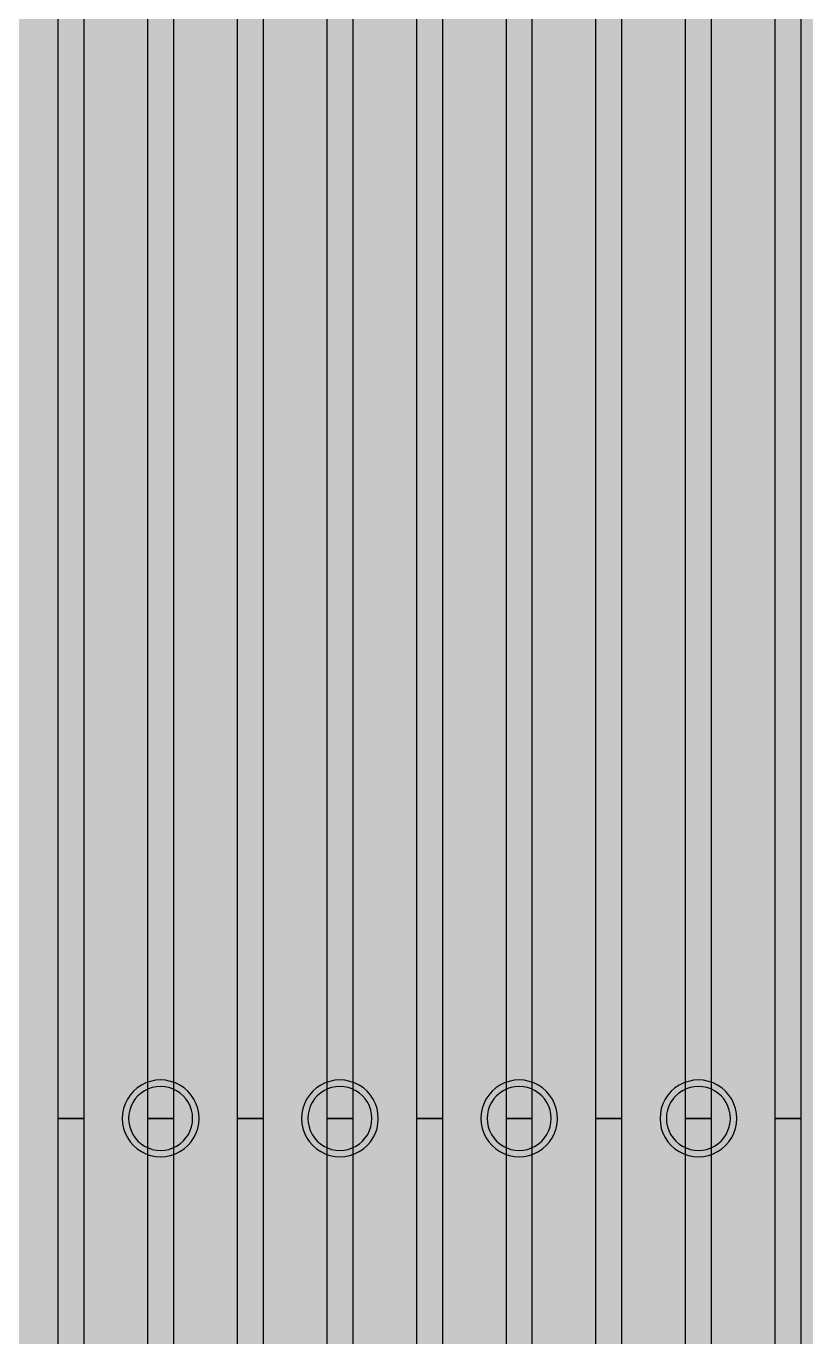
# Model space of a CAD drawing. Header units: metres. Extents: x -7231 to 10969, y -37556 to 1873.
# Drawn here: x 1869 to 1929.9, y -16649 to -16546.6 of the extents above; entities that cross this region are included whole.
import ezdxf

# ---------------------------------------------------------------- set-up
doc = ezdxf.new("R2010")
doc.units = ezdxf.units.M
for name, color, linetype in [('Metal1', 4, 'CONTINUOUS'), ('Metal2', 3, 'CONTINUOUS'), ('Polyimide', 7, 'CONTINUOUS')]:
    doc.layers.add(name, color=color, linetype=linetype)

msp = doc.modelspace()

# ---------------------------------------------------------------- hatches: boundary and pattern name
at = {"layer": 'Polyimide'}
msp.add_hatch(color=7, dxfattribs=at).paths.add_polyline_path([(4065.69, -468), (4066.67, -501.99), (4068.51, -535.99), (4071.41, -569.99), (4075.54, -603.99), (4081.04, -637.99), (4088.01, -671.99), (4096.52, -705.98), (4106.62, -739.98), (4118.33, -773.98), (4131.63, -807.98), (4146.49, -841.98), (4162.87, -875.98), (4180.68, -909.97), (4199.83, -943.97), (4220.22, -977.97), (4241.73, -1011.97), (4264.21, -1045.97), (4287.52, -1079.96), (4311.51, -1113.96), (4336.01, -1147.96), (4360.86, -1181.96), (4385.88, -1215.96), (4410.89, -1249.96), (4435.74, -1283.95), (4460.24, -1317.95), (4484.23, -1351.95), (4507.54, -1385.95), (4530.02, -1419.95), (4551.53, -1453.94), (4571.92, -1487.94), (4591.07, -1521.94), (4608.88, -1555.94), (4625.26, -1589.94), (4640.12, -1623.94), (4653.42, -1657.93), (4665.13, -1691.93), (4675.23, -1725.93), (4683.74, -1759.93), (4690.71, -1793.93), (4696.21, -1827.93), (4700.34, -1861.92), (4703.24, -1895.92), (4705.08, -1929.92), (4706.06, -1963.92), (4706.44, -1997.92), (4706.5, -2031.91), (4706.5, -4793.02), (4709.95, -4838.39), (4720.22, -4882.71), (4737.08, -4924.98), (4760.13, -4964.2), (4788.85, -4999.49), (4822.58, -5030.03), (4860.53, -5055.12), (4901.85, -5074.18), (4901.85, -5074.18), (4970.68, -5105.23), (5034.7, -5145.26), (5092.76, -5193.54), (5143.8, -5249.19), (5186.89, -5311.2), (5221.24, -5378.44), (5246.23, -5449.69), (5261.41, -5523.66), (5266.5, -5599), (5261.41, -5674.34), (5246.23, -5748.31), (5221.24, -5819.56), (5186.89, -5886.8), (5143.8, -5948.81), (5092.76, -6004.46), (5034.7, -6052.74), (4970.68, -6092.77), (4901.85, -6123.82), (4860.53, -6142.88), (4822.58, -6167.97), (4788.85, -6198.51), (4760.13, -6233.8), (4737.08, -6273.02), (4720.22, -6315.29), (4709.95, -6359.61), (4706.5, -6404.98), (4706.5, -9221.52), (4709.95, -9266.88), (4720.22, -9311.21), (4737.08, -9353.47), (4760.13, -9392.7), (4788.85, -9427.98), (4822.58, -9458.52), (4860.53, -9483.61), (4901.85, -9502.67), (4970.68, -9533.72), (5034.7, -9573.75), (5092.76, -9622.03), (5143.8, -9677.68), (5186.89, -9739.69), (5221.24, -9806.94), (5246.23, -9878.19), (5261.41, -9952.16), (5266.5, -10027.49), (5261.41, -10102.83), (5246.23, -10176.8), (5221.24, -10248.05), (5186.89, -10315.3), (5143.8, -10377.31), (5092.76, -10432.96), (5034.7, -10481.24), (4970.68, -10521.27), (4901.85, -10552.32), (4860.53, -10571.38), (4822.58, -10596.46), (4788.85, -10627), (4760.13, -10662.29), (4737.08, -10701.52), (4720.22, -10743.78), (4709.95, -10788.1), (4706.5, -10833.47), (4706.5, -13650.01), (4709.95, -13695.38), (4720.22, -13739.7), (4737.08, -13781.96), (4760.13, -13821.19), (4788.85, -13856.48), (4822.58, -13887.02), (4860.53, -13912.11), (4901.85, -13931.17), (4970.68, -13962.22), (5034.7, -14002.25), (5092.76, -14050.53), (5143.8, -14106.18), (5186.89, -14168.19), (5221.24, -14235.43), (5246.23, -14306.68), (5261.41, -14380.65), (5266.5, -14455.99), (5261.41, -14531.33), (5246.23, -14605.29), (5221.24, -14676.55), (5186.89, -14743.79), (5143.8, -14805.8), (5092.76, -14861.45), (5034.7, -14909.73), (4970.68, -14949.76), (4901.85, -14980.81), (4860.53, -14999.87), (4822.58, -15024.96), (4788.85, -15055.5), (4760.13, -15090.79), (4737.08, -15130.01), (4720.22, -15172.27), (4709.95, -15216.6), (4706.5, -15261.97), (4706.5, -15455.99), (4720.95, -15750.04), (4764.14, -16041.26), (4835.68, -16326.84), (4934.86, -16604.04), (5060.74, -16870.18), (5212.09, -17122.7), (5387.47, -17359.17), (5585.18, -17577.31), (5803.32, -17775.02), (6039.79, -17950.4), (6292.31, -18101.75), (6558.45, -18227.63), (6835.65, -18326.81), (7121.23, -18398.34), (7412.45, -18441.54), (7706.5, -18455.99), (9969.01, -18455.99), (10047.42, -18459.84), (10125.08, -18471.36), (10201.23, -18490.44), (10275.15, -18516.89), (10346.12, -18550.45), (10413.46, -18590.81), (10476.52, -18637.58), (10534.69, -18690.3), (10587.41, -18748.47), (10634.18, -18811.53), (10674.54, -18878.87), (10708.11, -18949.84), (10734.56, -19023.76), (10753.63, -19099.92), (10765.15, -19177.58), (10769.01, -19255.99), (10769.01, -20895.8), (10730.24, -20951.41), (10694.6, -21009.08), (10662.21, -21068.63), (10633.17, -21129.89), (10607.55, -21192.66), (10585.45, -21256.74), (10566.93, -21321.96), (10552.05, -21388.09), (10540.84, -21454.95), (10533.35, -21522.33), (10529.6, -21590.02), (10529.6, -21657.81), (10533.35, -21725.5), (10540.84, -21792.87), (10552.05, -21859.73), (10566.93, -21925.87), (10585.45, -21991.08), (10607.55, -22055.17), (10633.17, -22117.94), (10662.21, -22179.19), (10694.6, -22238.74), (10730.24, -22296.41), (10769.01, -22352.03), (10769.01, -32454.24), (10728.74, -32510.49), (10691.72, -32568.92), (10658.05, -32629.35), (10627.85, -32691.58), (10601.2, -32755.42), (10578.21, -32820.67), (10558.93, -32887.1), (10543.44, -32954.52), (10531.77, -33022.71), (10523.97, -33091.44), (10520.07, -33160.51), (10520.07, -33229.69), (10523.97, -33298.75), (10531.77, -33367.49), (10543.44, -33435.67), (10558.93, -33503.09), (10578.21, -33569.53), (10601.2, -33634.77), (10627.85, -33698.61), (10658.05, -33760.85), (10691.72, -33821.28), (10728.74, -33879.71), (10769.01, -33935.96), (10769.01, -36556), (10765.15, -36634.41), (10753.63, -36712.07), (10734.56, -36788.23), (10708.11, -36862.15), (10674.54, -36933.12), (10634.18, -37000.46), (10587.41, -37063.51), (10534.69, -37121.69), (10476.52, -37174.41), (10413.46, -37221.18), (10346.12, -37261.54), (10275.15, -37295.1), (10201.23, -37321.55), (10125.08, -37340.63), (10047.42, -37352.15), (9969.01, -37356), (-6231.01, -37356), (-6309.42, -37352.15), (-6387.08, -37340.63), (-6463.23, -37321.55), (-6537.15, -37295.1), (-6608.12, -37261.54), (-6675.46, -37221.18), (-6738.52, -37174.41), (-6796.69, -37121.69), (-6849.41, -37063.51), (-6896.18, -37000.46), (-6936.54, -36933.12), (-6970.11, -36862.15), (-6996.56, -36788.23), (-7015.63, -36712.07), (-7027.15, -36634.41), (-7031.01, -36556), (-7031.01, -33936), (-6990.74, -33879.75), (-6953.7, -33821.31), (-6920.03, -33760.88), (-6889.82, -33698.64), (-6863.18, -33634.8), (-6840.18, -33569.55), (-6820.9, -33503.11), (-6805.4, -33435.69), (-6793.74, -33367.49), (-6785.94, -33298.75), (-6782.03, -33229.68), (-6782.03, -33160.5), (-6785.94, -33091.43), (-6793.74, -33022.69), (-6805.4, -32954.5), (-6820.9, -32887.07), (-6840.18, -32820.63), (-6863.18, -32755.39), (-6889.82, -32691.54), (-6920.03, -32629.3), (-6953.7, -32568.87), (-6990.74, -32510.43), (-7031.01, -32454.18), (-7031.01, -22364.83), (-6990.74, -22308.58), (-6953.7, -22250.14), (-6920.03, -22189.71), (-6889.82, -22127.47), (-6863.18, -22063.62), (-6840.18, -21998.38), (-6820.9, -21931.94), (-6805.4, -21864.51), (-6793.74, -21796.32), (-6785.94, -21727.58), (-6782.03, -21658.51), (-6782.03, -21589.33), (-6785.94, -21520.26), (-6793.74, -21451.52), (-6805.4, -21383.32), (-6820.9, -21315.9), (-6840.18, -21249.46), (-6863.18, -21184.21), (-6889.82, -21120.37), (-6920.03, -21058.13), (-6953.7, -20997.7), (-6990.74, -20939.26), (-7031.01, -20883.01), (-7031.01, -19255.99), (-7027.15, -19177.58), (-7015.63, -19099.92), (-6996.56, -19023.76), (-6970.11, -18949.84), (-6936.54, -18878.87), (-6896.18, -18811.53), (-6849.41, -18748.47), (-6796.69, -18690.3), (-6738.52, -18637.58), (-6675.46, -18590.81), (-6608.12, -18550.45), (-6537.15, -18516.89), (-6463.23, -18490.44), (-6387.08, -18471.36), (-6309.42, -18459.84), (-6231.01, -18455.99), (-3968.5, -18455.99), (-3674.45, -18441.54), (-3383.23, -18398.34), (-3097.65, -18326.81), (-2820.45, -18227.63), (-2554.31, -18101.75), (-2301.79, -17950.4), (-2065.32, -17775.02), (-1847.18, -17577.31), (-1649.47, -17359.17), (-1474.09, -17122.7), (-1322.74, -16870.18), (-1196.86, -16604.04), (-1097.68, -16326.84), (-1026.14, -16041.26), (-982.95, -15750.04), (-968.5, -15455.99), (-968.5, -15261.97), (-971.95, -15216.6), (-982.22, -15172.27), (-999.08, -15130.01), (-1022.13, -15090.79), (-1050.85, -15055.5), (-1084.58, -15024.96), (-1122.53, -14999.87), (-1163.85, -14980.81), (-1232.68, -14949.76), (-1296.7, -14909.73), (-1354.76, -14861.45), (-1405.8, -14805.8), (-1448.89, -14743.79), (-1483.24, -14676.55), (-1508.23, -14605.29), (-1523.41, -14531.33), (-1528.5, -14455.99), (-1523.41, -14380.65), (-1508.23, -14306.68), (-1483.24, -14235.43), (-1448.89, -14168.19), (-1405.8, -14106.18), (-1354.76, -14050.53), (-1296.7, -14002.25), (-1232.68, -13962.22), (-1163.85, -13931.17), (-1122.53, -13912.11), (-1084.58, -13887.02), (-1050.85, -13856.48), (-1022.13, -13821.19), (-999.08, -13781.96), (-982.22, -13739.7), (-971.95, -13695.38), (-968.5, -13650.01), (-968.5, -12309.64), (-971.95, -12264.27), (-982.22, -12219.94), (-999.08, -12177.68), (-1022.13, -12138.46), (-1050.85, -12103.17), (-1084.58, -12072.63), (-1122.53, -12047.54), (-1163.85, -12028.48), (-1232.68, -11997.43), (-1296.7, -11957.4), (-1354.76, -11909.12), (-1405.8, -11853.47), (-1448.89, -11791.46), (-1483.24, -11724.22), (-1508.23, -11652.96), (-1523.41, -11579), (-1528.5, -11503.66), (-1523.41, -11428.32), (-1508.23, -11354.35), (-1483.24, -11283.1), (-1448.89, -11215.86), (-1405.8, -11153.85), (-1354.76, -11098.2), (-1296.7, -11049.92), (-1232.68, -11009.89), (-1163.85, -10978.84), (-1122.53, -10959.78), (-1084.58, -10934.69), (-1050.85, -10904.15), (-1022.13, -10868.86), (-999.08, -10829.63), (-982.22, -10787.37), (-971.95, -10743.05), (-968.5, -10697.68), (-968.5, -9357.31), (-971.95, -9311.94), (-982.22, -9267.62), (-999.08, -9225.35), (-1022.13, -9186.13), (-1050.85, -9150.84), (-1084.58, -9120.3), (-1122.53, -9095.21), (-1163.85, -9076.15), (-1163.85, -9076.15), (-1232.68, -9045.1), (-1296.7, -9005.07), (-1354.76, -8956.79), (-1405.8, -8901.14), (-1448.89, -8839.13), (-1483.24, -8771.89), (-1508.23, -8700.64), (-1523.41, -8626.67), (-1528.5, -8551.33), (-1523.41, -8475.99), (-1508.23, -8402.02), (-1483.24, -8330.77), (-1448.89, -8263.53), (-1405.8, -8201.52), (-1354.76, -8145.87), (-1296.7, -8097.59), (-1232.68, -8057.56), (-1163.85, -8026.51), (-1163.85, -8026.51), (-1122.53, -8007.45), (-1084.58, -7982.36), (-1050.85, -7951.82), (-1022.13, -7916.53), (-999.08, -7877.31), (-982.22, -7835.04), (-971.95, -7790.72), (-968.5, -7745.35), (-968.5, -6404.98), (-971.95, -6359.61), (-982.22, -6315.29), (-999.08, -6273.02), (-1022.13, -6233.8), (-1050.85, -6198.51), (-1084.58, -6167.97), (-1122.53, -6142.88), (-1163.85, -6123.82), (-1163.85, -6123.82), (-1232.68, -6092.77), (-1296.7, -6052.74), (-1354.76, -6004.46), (-1405.8, -5948.81), (-1448.89, -5886.8), (-1483.24, -5819.56), (-1508.23, -5748.31), (-1523.41, -5674.34), (-1528.5, -5599), (-1523.41, -5523.66), (-1508.23, -5449.69), (-1483.24, -5378.44), (-1448.89, -5311.2), (-1405.8, -5249.19), (-1354.76, -5193.54), (-1296.7, -5145.26), (-1232.68, -5105.23), (-1163.85, -5074.18), (-1163.85, -5074.18), (-1122.53, -5055.12), (-1084.58, -5030.03), (-1050.85, -4999.49), (-1022.13, -4964.2), (-999.08, -4924.98), (-982.22, -4882.71), (-971.95, -4838.39), (-968.5, -4793.02), (-968.5, -2031.91), (-968.44, -1997.92), (-968.06, -1963.92), (-967.05, -1929.92), (-965.18, -1895.92), (-962.22, -1861.92), (-958.01, -1827.93), (-952.41, -1793.93), (-945.31, -1759.93), (-936.64, -1725.93), (-926.35, -1691.93), (-914.43, -1657.93), (-900.88, -1623.94), (-885.74, -1589.94), (-869.05, -1555.94), (-850.91, -1521.94), (-831.4, -1487.94), (-810.63, -1453.94), (-788.72, -1419.95), (-765.82, -1385.95), (-742.07, -1351.95), (-717.63, -1317.95), (-692.67, -1283.95), (-667.36, -1249.96), (-641.88, -1215.96), (-616.39, -1181.96), (-591.08, -1147.96), (-566.12, -1113.96), (-541.68, -1079.96), (-517.93, -1045.97), (-495.03, -1011.97), (-473.12, -977.97), (-452.35, -943.97), (-432.84, -909.97), (-414.7, -875.98), (-398.01, -841.98), (-382.87, -807.98), (-369.32, -773.98), (-357.4, -739.98), (-347.11, -705.98), (-338.44, -671.99), (-331.34, -637.99), (-325.74, -603.99), (-321.53, -569.99), (-318.57, -535.99), (-316.7, -501.99), (-315.69, -468), (-315.31, -434), (-315.25, -400), (-315.25, 401), (-315.25, 451), (-315.25, 1644), (-270.25, 1644), (-270.03, 1637.13), (-269.35, 1630.29), (-268.23, 1623.52), (-266.67, 1616.82), (-264.68, 1610.25), (-262.26, 1603.82), (-259.42, 1597.56), (-256.18, 1591.5), (-252.55, 1585.67), (-248.55, 1580.08), (-244.19, 1574.77), (-239.5, 1569.75), (-234.48, 1565.06), (-229.17, 1560.7), (-223.58, 1556.7), (-217.75, 1553.07), (-211.69, 1549.83), (-205.43, 1546.99), (-199, 1544.57), (-192.43, 1542.58), (-185.73, 1541.02), (-178.96, 1539.9), (-172.12, 1539.22), (-165.25, 1539), (-158.38, 1539.22), (-151.54, 1539.9), (-144.77, 1541.02), (-138.07, 1542.58), (-131.5, 1544.57), (-125.07, 1546.99), (-118.81, 1549.83), (-112.75, 1553.07), (-106.92, 1556.7), (-101.33, 1560.7), (-96.02, 1565.06), (-91, 1569.75), (-86.31, 1574.77), (-81.95, 1580.08), (-77.95, 1585.67), (-74.32, 1591.5), (-71.08, 1597.56), (-68.24, 1603.82), (-65.82, 1610.25), (-63.83, 1616.82), (-62.27, 1623.52), (-61.15, 1630.29), (-60.47, 1637.13), (-60.25, 1644), (1853, 1644), (1853, 1573), (3815.25, 1573), (3815.46, 1579.54), (3816.11, 1586.05), (3817.17, 1592.51), (3818.66, 1598.88), (3820.56, 1605.14), (3822.86, 1611.27), (3825.56, 1617.23), (3828.65, 1623), (3832.1, 1628.56), (3835.91, 1633.88), (3840.07, 1638.93), (3844.54, 1643.71), (3849.32, 1648.18), (3854.37, 1652.34), (3859.69, 1656.15), (3865.25, 1659.6), (3871.02, 1662.69), (3876.98, 1665.39), (3883.11, 1667.69), (3889.37, 1669.59), (3895.74, 1671.08), (3902.2, 1672.14), (3908.71, 1672.79), (3915.25, 1673), (3921.79, 1672.79), (3928.3, 1672.14), (3934.76, 1671.08), (3941.13, 1669.59), (3947.39, 1667.69), (3953.52, 1665.39), (3959.48, 1662.69), (3965.25, 1659.6), (3970.81, 1656.15), (3976.13, 1652.34), (3981.18, 1648.18), (3985.96, 1643.71), (3990.43, 1638.93), (3994.59, 1633.88), (3998.4, 1628.56), (4001.85, 1623), (4004.94, 1617.23), (4007.64, 1611.27), (4009.94, 1605.14), (4011.84, 1598.88), (4013.33, 1592.51), (4014.39, 1586.05), (4015.04, 1579.54), (4015.25, 1573), (4065.25, 1573), (4065.25, 451), (4065.25, 401), (4065.25, -400), (4065.31, -434), (4065.69, -468)])

# ---------------------------------------------------------------- linework, layer by layer
at = {"layer": 'Metal1'}
for points in [[(1873.5, -2031.89), (1873.5, -16631.91), (1871.5, -16631.91), (1871.5, -2031.94)], [(1880.5, -2031.88), (1880.5, -16631.91), (1878.5, -16631.91), (1878.5, -2031.94)], [(1887.5, -2031.88), (1887.5, -16631.91), (1885.5, -16631.91), (1885.5, -2031.95)], [(1894.5, -2031.88), (1894.5, -16631.91), (1892.5, -16631.91), (1892.5, -2031.95)], [(1901.5, -2031.88), (1901.5, -16631.91), (1899.5, -16631.91), (1899.5, -2031.95)], [(1908.5, -2031.88), (1908.5, -16631.91), (1906.5, -16631.91), (1906.5, -2031.95)], [(1915.5, -2031.88), (1915.5, -16631.91), (1913.5, -16631.91), (1913.5, -2031.95)], [(1922.5, -2031.88), (1922.5, -16631.91), (1920.5, -16631.91), (1920.5, -2031.95)], [(1929.5, -2031.88), (1929.5, -16631.91), (1927.5, -16631.91), (1927.5, -2031.95)], [(1871.28, -17789.42), (1871.31, -17766.92), (1871.34, -17744.42), (1871.37, -17721.92), (1871.4, -17699.42), (1871.44, -17676.91), (1871.47, -17654.41), (1871.49, -17640.91), (1871.5, -17622.91), (1871.5, -16631.91), (1873.5, -16631.91), (1873.5, -17622.91), (1873.49, -17640.92), (1873.47, -17654.42), (1873.44, -17676.92), (1873.4, -17699.42), (1873.37, -17721.92), (1873.34, -17744.42), (1873.31, -17766.92), (1873.28, -17789.42)], [(1884.39, -17789.41), (1884.55, -17766.91), (1884.71, -17744.41), (1884.86, -17721.91), (1885.02, -17699.41), (1885.18, -17676.91), (1885.34, -17654.41), (1885.44, -17640.91), (1885.5, -17622.91), (1885.5, -16631.91), (1887.5, -16631.91), (1887.5, -17622.92), (1887.44, -17640.92), (1887.34, -17654.42), (1887.18, -17676.92), (1887.02, -17699.42), (1886.86, -17721.92), (1886.71, -17744.43), (1886.55, -17766.93), (1886.39, -17789.43)], [(1897.5, -17789.41), (1897.78, -17766.91), (1898.07, -17744.41), (1898.36, -17721.9), (1898.64, -17699.4), (1898.93, -17676.9), (1899.21, -17654.4), (1899.39, -17640.91), (1899.5, -17622.91), (1899.5, -16631.91), (1901.5, -16631.91), (1901.5, -17622.92), (1901.39, -17640.92), (1901.21, -17654.43), (1900.93, -17676.93), (1900.64, -17699.43), (1900.36, -17721.93), (1900.07, -17744.43), (1899.78, -17766.93), (1899.5, -17789.43)], [(1910.61, -17789.4), (1911.02, -17766.9), (1911.43, -17744.4), (1911.85, -17721.9), (1912.26, -17699.4), (1912.67, -17676.9), (1913.09, -17654.4), (1913.33, -17640.9), (1913.5, -17622.91), (1913.5, -16631.91), (1915.5, -16631.91), (1915.5, -17622.92), (1915.33, -17640.93), (1915.09, -17654.43), (1914.67, -17676.93), (1914.26, -17699.44), (1913.85, -17721.94), (1913.43, -17744.44), (1913.02, -17766.94), (1912.61, -17789.44)], [(1923.72, -17789.4), (1924.26, -17766.89), (1924.8, -17744.39), (1925.34, -17721.89), (1925.88, -17699.39), (1926.42, -17676.89), (1926.96, -17654.39), (1927.28, -17640.9), (1927.5, -17622.91), (1927.5, -16631.91), (1929.5, -16631.91), (1929.5, -17622.92), (1929.28, -17640.93), (1928.96, -17654.44), (1928.42, -17676.94), (1927.88, -17699.44), (1927.34, -17721.94), (1926.8, -17744.44), (1926.26, -17766.94), (1925.72, -17789.44)]]:
    msp.add_lwpolyline(points, dxfattribs=at)
for points in [[(1882.5, -16631.91), (1882.47, -16631.52), (1882.4, -16631.14), (1882.27, -16630.77), (1882.1, -16630.41), (1881.88, -16630.09), (1881.62, -16629.79), (1881.33, -16629.53), (1881, -16629.32), (1880.65, -16629.14), (1880.28, -16629.02), (1879.89, -16628.94), (1879.5, -16628.91), (1879.11, -16628.94), (1878.72, -16629.02), (1878.35, -16629.14), (1878, -16629.32), (1877.67, -16629.53), (1877.38, -16629.79), (1877.12, -16630.09), (1876.9, -16630.41), (1876.73, -16630.77), (1876.6, -16631.14), (1876.53, -16631.52), (1876.5, -16631.91), (1876.53, -16632.31), (1876.6, -16632.69), (1876.73, -16633.06), (1876.9, -16633.41), (1877.12, -16633.74), (1877.38, -16634.04), (1877.67, -16634.29), (1878, -16634.51), (1878.35, -16634.69), (1878.72, -16634.81), (1879.11, -16634.89), (1879.5, -16634.91), (1879.89, -16634.89), (1880.28, -16634.81), (1880.65, -16634.69), (1881, -16634.51), (1881.33, -16634.29), (1881.62, -16634.04), (1881.88, -16633.74), (1882.1, -16633.41), (1882.27, -16633.06), (1882.4, -16632.69), (1882.47, -16632.31), (1882.5, -16631.91)], [(1896.5, -16631.91), (1896.47, -16631.52), (1896.4, -16631.14), (1896.27, -16630.77), (1896.1, -16630.41), (1895.88, -16630.09), (1895.62, -16629.79), (1895.33, -16629.53), (1895, -16629.32), (1894.65, -16629.14), (1894.28, -16629.02), (1893.89, -16628.94), (1893.5, -16628.91), (1893.11, -16628.94), (1892.72, -16629.02), (1892.35, -16629.14), (1892, -16629.32), (1891.67, -16629.53), (1891.38, -16629.79), (1891.12, -16630.09), (1890.9, -16630.41), (1890.73, -16630.77), (1890.6, -16631.14), (1890.53, -16631.52), (1890.5, -16631.91), (1890.53, -16632.31), (1890.6, -16632.69), (1890.73, -16633.06), (1890.9, -16633.41), (1891.12, -16633.74), (1891.38, -16634.04), (1891.67, -16634.29), (1892, -16634.51), (1892.35, -16634.69), (1892.72, -16634.81), (1893.11, -16634.89), (1893.5, -16634.91), (1893.89, -16634.89), (1894.28, -16634.81), (1894.65, -16634.69), (1895, -16634.51), (1895.33, -16634.29), (1895.62, -16634.04), (1895.88, -16633.74), (1896.1, -16633.41), (1896.27, -16633.06), (1896.4, -16632.69), (1896.47, -16632.31), (1896.5, -16631.91)], [(1910.5, -16631.91), (1910.47, -16631.52), (1910.4, -16631.14), (1910.27, -16630.77), (1910.1, -16630.41), (1909.88, -16630.09), (1909.62, -16629.79), (1909.33, -16629.53), (1909, -16629.32), (1908.65, -16629.14), (1908.28, -16629.02), (1907.89, -16628.94), (1907.5, -16628.91), (1907.11, -16628.94), (1906.72, -16629.02), (1906.35, -16629.14), (1906, -16629.32), (1905.67, -16629.53), (1905.38, -16629.79), (1905.12, -16630.09), (1904.9, -16630.41), (1904.73, -16630.77), (1904.6, -16631.14), (1904.53, -16631.52), (1904.5, -16631.91), (1904.53, -16632.31), (1904.6, -16632.69), (1904.73, -16633.06), (1904.9, -16633.41), (1905.12, -16633.74), (1905.38, -16634.04), (1905.67, -16634.29), (1906, -16634.51), (1906.35, -16634.69), (1906.72, -16634.81), (1907.11, -16634.89), (1907.5, -16634.91), (1907.89, -16634.89), (1908.28, -16634.81), (1908.65, -16634.69), (1909, -16634.51), (1909.33, -16634.29), (1909.62, -16634.04), (1909.88, -16633.74), (1910.1, -16633.41), (1910.27, -16633.06), (1910.4, -16632.69), (1910.47, -16632.31), (1910.5, -16631.91)], [(1924.5, -16631.91), (1924.47, -16631.52), (1924.4, -16631.14), (1924.27, -16630.77), (1924.1, -16630.41), (1923.88, -16630.09), (1923.62, -16629.79), (1923.33, -16629.53), (1923, -16629.32), (1922.65, -16629.14), (1922.28, -16629.02), (1921.89, -16628.94), (1921.5, -16628.91), (1921.11, -16628.94), (1920.72, -16629.02), (1920.35, -16629.14), (1920, -16629.32), (1919.67, -16629.53), (1919.38, -16629.79), (1919.12, -16630.09), (1918.9, -16630.41), (1918.73, -16630.77), (1918.6, -16631.14), (1918.53, -16631.52), (1918.5, -16631.91), (1918.53, -16632.31), (1918.6, -16632.69), (1918.73, -16633.06), (1918.9, -16633.41), (1919.12, -16633.74), (1919.38, -16634.04), (1919.67, -16634.29), (1920, -16634.51), (1920.35, -16634.69), (1920.72, -16634.81), (1921.11, -16634.89), (1921.5, -16634.91), (1921.89, -16634.89), (1922.28, -16634.81), (1922.65, -16634.69), (1923, -16634.51), (1923.33, -16634.29), (1923.62, -16634.04), (1923.88, -16633.74), (1924.1, -16633.41), (1924.27, -16633.06), (1924.4, -16632.69), (1924.47, -16632.31), (1924.5, -16631.91)]]:
    msp.add_lwpolyline(points, close=True, dxfattribs=at)
at = {"layer": 'Metal2'}
for points in [[(1882.5, -16631.91), (1882.47, -16631.52), (1882.4, -16631.14), (1882.27, -16630.77), (1882.1, -16630.41), (1881.88, -16630.09), (1881.62, -16629.79), (1881.33, -16629.53), (1881, -16629.32), (1880.65, -16629.14), (1880.28, -16629.02), (1879.89, -16628.94), (1879.5, -16628.91), (1879.11, -16628.94), (1878.72, -16629.02), (1878.35, -16629.14), (1878, -16629.32), (1877.67, -16629.53), (1877.38, -16629.79), (1877.12, -16630.09), (1876.9, -16630.41), (1876.73, -16630.77), (1876.6, -16631.14), (1876.53, -16631.52), (1876.5, -16631.91), (1876.53, -16632.31), (1876.6, -16632.69), (1876.73, -16633.06), (1876.9, -16633.41), (1877.12, -16633.74), (1877.38, -16634.04), (1877.67, -16634.29), (1878, -16634.51), (1878.35, -16634.69), (1878.72, -16634.81), (1879.11, -16634.89), (1879.5, -16634.91), (1879.89, -16634.89), (1880.28, -16634.81), (1880.65, -16634.69), (1881, -16634.51), (1881.33, -16634.29), (1881.62, -16634.04), (1881.88, -16633.74), (1882.1, -16633.41), (1882.27, -16633.06), (1882.4, -16632.69), (1882.47, -16632.31), (1882.5, -16631.91)], [(1896.5, -16631.91), (1896.47, -16631.52), (1896.4, -16631.14), (1896.27, -16630.77), (1896.1, -16630.41), (1895.88, -16630.09), (1895.62, -16629.79), (1895.33, -16629.53), (1895, -16629.32), (1894.65, -16629.14), (1894.28, -16629.02), (1893.89, -16628.94), (1893.5, -16628.91), (1893.11, -16628.94), (1892.72, -16629.02), (1892.35, -16629.14), (1892, -16629.32), (1891.67, -16629.53), (1891.38, -16629.79), (1891.12, -16630.09), (1890.9, -16630.41), (1890.73, -16630.77), (1890.6, -16631.14), (1890.53, -16631.52), (1890.5, -16631.91), (1890.53, -16632.31), (1890.6, -16632.69), (1890.73, -16633.06), (1890.9, -16633.41), (1891.12, -16633.74), (1891.38, -16634.04), (1891.67, -16634.29), (1892, -16634.51), (1892.35, -16634.69), (1892.72, -16634.81), (1893.11, -16634.89), (1893.5, -16634.91), (1893.89, -16634.89), (1894.28, -16634.81), (1894.65, -16634.69), (1895, -16634.51), (1895.33, -16634.29), (1895.62, -16634.04), (1895.88, -16633.74), (1896.1, -16633.41), (1896.27, -16633.06), (1896.4, -16632.69), (1896.47, -16632.31), (1896.5, -16631.91)], [(1910.5, -16631.91), (1910.47, -16631.52), (1910.4, -16631.14), (1910.27, -16630.77), (1910.1, -16630.41), (1909.88, -16630.09), (1909.62, -16629.79), (1909.33, -16629.53), (1909, -16629.32), (1908.65, -16629.14), (1908.28, -16629.02), (1907.89, -16628.94), (1907.5, -16628.91), (1907.11, -16628.94), (1906.72, -16629.02), (1906.35, -16629.14), (1906, -16629.32), (1905.67, -16629.53), (1905.38, -16629.79), (1905.12, -16630.09), (1904.9, -16630.41), (1904.73, -16630.77), (1904.6, -16631.14), (1904.53, -16631.52), (1904.5, -16631.91), (1904.53, -16632.31), (1904.6, -16632.69), (1904.73, -16633.06), (1904.9, -16633.41), (1905.12, -16633.74), (1905.38, -16634.04), (1905.67, -16634.29), (1906, -16634.51), (1906.35, -16634.69), (1906.72, -16634.81), (1907.11, -16634.89), (1907.5, -16634.91), (1907.89, -16634.89), (1908.28, -16634.81), (1908.65, -16634.69), (1909, -16634.51), (1909.33, -16634.29), (1909.62, -16634.04), (1909.88, -16633.74), (1910.1, -16633.41), (1910.27, -16633.06), (1910.4, -16632.69), (1910.47, -16632.31), (1910.5, -16631.91)], [(1924.5, -16631.91), (1924.47, -16631.52), (1924.4, -16631.14), (1924.27, -16630.77), (1924.1, -16630.41), (1923.88, -16630.09), (1923.62, -16629.79), (1923.33, -16629.53), (1923, -16629.32), (1922.65, -16629.14), (1922.28, -16629.02), (1921.89, -16628.94), (1921.5, -16628.91), (1921.11, -16628.94), (1920.72, -16629.02), (1920.35, -16629.14), (1920, -16629.32), (1919.67, -16629.53), (1919.38, -16629.79), (1919.12, -16630.09), (1918.9, -16630.41), (1918.73, -16630.77), (1918.6, -16631.14), (1918.53, -16631.52), (1918.5, -16631.91), (1918.53, -16632.31), (1918.6, -16632.69), (1918.73, -16633.06), (1918.9, -16633.41), (1919.12, -16633.74), (1919.38, -16634.04), (1919.67, -16634.29), (1920, -16634.51), (1920.35, -16634.69), (1920.72, -16634.81), (1921.11, -16634.89), (1921.5, -16634.91), (1921.89, -16634.89), (1922.28, -16634.81), (1922.65, -16634.69), (1923, -16634.51), (1923.33, -16634.29), (1923.62, -16634.04), (1923.88, -16633.74), (1924.1, -16633.41), (1924.27, -16633.06), (1924.4, -16632.69), (1924.47, -16632.31), (1924.5, -16631.91)]]:
    msp.add_lwpolyline(points, close=True, dxfattribs=at)
for points in [[(1877.83, -17789.42), (1877.93, -17766.91), (1878.02, -17744.41), (1878.12, -17721.91), (1878.21, -17699.41), (1878.31, -17676.91), (1878.4, -17654.41), (1878.46, -17640.91), (1878.5, -17622.91), (1878.5, -16631.91), (1880.5, -16631.91), (1880.5, -17622.92), (1880.46, -17640.92), (1880.4, -17654.42), (1880.31, -17676.92), (1880.21, -17699.42), (1880.12, -17721.92), (1880.02, -17744.42), (1879.93, -17766.92), (1879.83, -17789.42)], [(1890.94, -17789.41), (1891.17, -17766.91), (1891.39, -17744.41), (1891.61, -17721.91), (1891.83, -17699.41), (1892.06, -17676.91), (1892.28, -17654.41), (1892.41, -17640.91), (1892.5, -17622.91), (1892.5, -16631.91), (1894.5, -16631.91), (1894.5, -17622.92), (1894.41, -17640.92), (1894.28, -17654.43), (1894.05, -17676.93), (1893.83, -17699.43), (1893.61, -17721.93), (1893.39, -17744.43), (1893.17, -17766.93), (1892.94, -17789.43)], [(1904.05, -17789.4), (1904.4, -17766.9), (1904.75, -17744.4), (1905.1, -17721.9), (1905.45, -17699.4), (1905.8, -17676.9), (1906.15, -17654.4), (1906.36, -17640.9), (1906.5, -17622.91), (1906.5, -16631.91), (1908.5, -16631.91), (1908.5, -17622.92), (1908.36, -17640.93), (1908.15, -17654.43), (1907.8, -17676.93), (1907.45, -17699.43), (1907.1, -17721.93), (1906.75, -17744.43), (1906.4, -17766.93), (1906.05, -17789.43)], [(1917.16, -17789.4), (1917.64, -17766.9), (1918.12, -17744.4), (1918.59, -17721.9), (1919.07, -17699.4), (1919.55, -17676.89), (1920.02, -17654.39), (1920.31, -17640.9), (1920.5, -17622.91), (1920.5, -16631.91), (1922.5, -16631.91), (1922.5, -17622.92), (1922.31, -17640.93), (1922.02, -17654.44), (1921.55, -17676.94), (1921.07, -17699.44), (1920.59, -17721.94), (1920.12, -17744.44), (1919.64, -17766.94), (1919.16, -17789.44)]]:
    msp.add_lwpolyline(points, dxfattribs=at)
at = {"layer": 'Via'}
for points in [[(1882, -16631.91), (1881.98, -16631.59), (1881.91, -16631.27), (1881.81, -16630.96), (1881.67, -16630.66), (1881.48, -16630.39), (1881.27, -16630.15), (1881.02, -16629.93), (1880.75, -16629.75), (1880.46, -16629.6), (1880.15, -16629.5), (1879.83, -16629.44), (1879.5, -16629.41), (1879.17, -16629.44), (1878.85, -16629.5), (1878.54, -16629.6), (1878.25, -16629.75), (1877.98, -16629.93), (1877.73, -16630.15), (1877.52, -16630.39), (1877.33, -16630.66), (1877.19, -16630.96), (1877.09, -16631.27), (1877.02, -16631.59), (1877, -16631.91), (1877.02, -16632.24), (1877.09, -16632.56), (1877.19, -16632.87), (1877.33, -16633.16), (1877.52, -16633.44), (1877.73, -16633.68), (1877.98, -16633.9), (1878.25, -16634.08), (1878.54, -16634.22), (1878.85, -16634.33), (1879.17, -16634.39), (1879.5, -16634.41), (1879.83, -16634.39), (1880.15, -16634.33), (1880.46, -16634.22), (1880.75, -16634.08), (1881.02, -16633.9), (1881.27, -16633.68), (1881.48, -16633.44), (1881.67, -16633.16), (1881.81, -16632.87), (1881.91, -16632.56), (1881.98, -16632.24), (1882, -16631.91)], [(1896, -16631.91), (1895.98, -16631.59), (1895.91, -16631.27), (1895.81, -16630.96), (1895.67, -16630.66), (1895.48, -16630.39), (1895.27, -16630.15), (1895.02, -16629.93), (1894.75, -16629.75), (1894.46, -16629.6), (1894.15, -16629.5), (1893.83, -16629.44), (1893.5, -16629.41), (1893.17, -16629.44), (1892.85, -16629.5), (1892.54, -16629.6), (1892.25, -16629.75), (1891.98, -16629.93), (1891.73, -16630.15), (1891.52, -16630.39), (1891.33, -16630.66), (1891.19, -16630.96), (1891.09, -16631.27), (1891.02, -16631.59), (1891, -16631.91), (1891.02, -16632.24), (1891.09, -16632.56), (1891.19, -16632.87), (1891.33, -16633.16), (1891.52, -16633.44), (1891.73, -16633.68), (1891.98, -16633.9), (1892.25, -16634.08), (1892.54, -16634.22), (1892.85, -16634.33), (1893.17, -16634.39), (1893.5, -16634.41), (1893.83, -16634.39), (1894.15, -16634.33), (1894.46, -16634.22), (1894.75, -16634.08), (1895.02, -16633.9), (1895.27, -16633.68), (1895.48, -16633.44), (1895.67, -16633.16), (1895.81, -16632.87), (1895.91, -16632.56), (1895.98, -16632.24), (1896, -16631.91)], [(1910, -16631.91), (1909.98, -16631.59), (1909.91, -16631.27), (1909.81, -16630.96), (1909.67, -16630.66), (1909.48, -16630.39), (1909.27, -16630.15), (1909.02, -16629.93), (1908.75, -16629.75), (1908.46, -16629.6), (1908.15, -16629.5), (1907.83, -16629.44), (1907.5, -16629.41), (1907.17, -16629.44), (1906.85, -16629.5), (1906.54, -16629.6), (1906.25, -16629.75), (1905.98, -16629.93), (1905.73, -16630.15), (1905.52, -16630.39), (1905.33, -16630.66), (1905.19, -16630.96), (1905.09, -16631.27), (1905.02, -16631.59), (1905, -16631.91), (1905.02, -16632.24), (1905.09, -16632.56), (1905.19, -16632.87), (1905.33, -16633.16), (1905.52, -16633.44), (1905.73, -16633.68), (1905.98, -16633.9), (1906.25, -16634.08), (1906.54, -16634.22), (1906.85, -16634.33), (1907.17, -16634.39), (1907.5, -16634.41), (1907.83, -16634.39), (1908.15, -16634.33), (1908.46, -16634.22), (1908.75, -16634.08), (1909.02, -16633.9), (1909.27, -16633.68), (1909.48, -16633.44), (1909.67, -16633.16), (1909.81, -16632.87), (1909.91, -16632.56), (1909.98, -16632.24), (1910, -16631.91)], [(1924, -16631.91), (1923.98, -16631.59), (1923.91, -16631.27), (1923.81, -16630.96), (1923.67, -16630.66), (1923.48, -16630.39), (1923.27, -16630.15), (1923.02, -16629.93), (1922.75, -16629.75), (1922.46, -16629.6), (1922.15, -16629.5), (1921.83, -16629.44), (1921.5, -16629.41), (1921.17, -16629.44), (1920.85, -16629.5), (1920.54, -16629.6), (1920.25, -16629.75), (1919.98, -16629.93), (1919.73, -16630.15), (1919.52, -16630.39), (1919.33, -16630.66), (1919.19, -16630.96), (1919.09, -16631.27), (1919.02, -16631.59), (1919, -16631.91), (1919.02, -16632.24), (1919.09, -16632.56), (1919.19, -16632.87), (1919.33, -16633.16), (1919.52, -16633.44), (1919.73, -16633.68), (1919.98, -16633.9), (1920.25, -16634.08), (1920.54, -16634.22), (1920.85, -16634.33), (1921.17, -16634.39), (1921.5, -16634.41), (1921.83, -16634.39), (1922.15, -16634.33), (1922.46, -16634.22), (1922.75, -16634.08), (1923.02, -16633.9), (1923.27, -16633.68), (1923.48, -16633.44), (1923.67, -16633.16), (1923.81, -16632.87), (1923.91, -16632.56), (1923.98, -16632.24), (1924, -16631.91)]]:
    msp.add_lwpolyline(points, close=True, dxfattribs=at)

doc.saveas('drawing.dxf')
